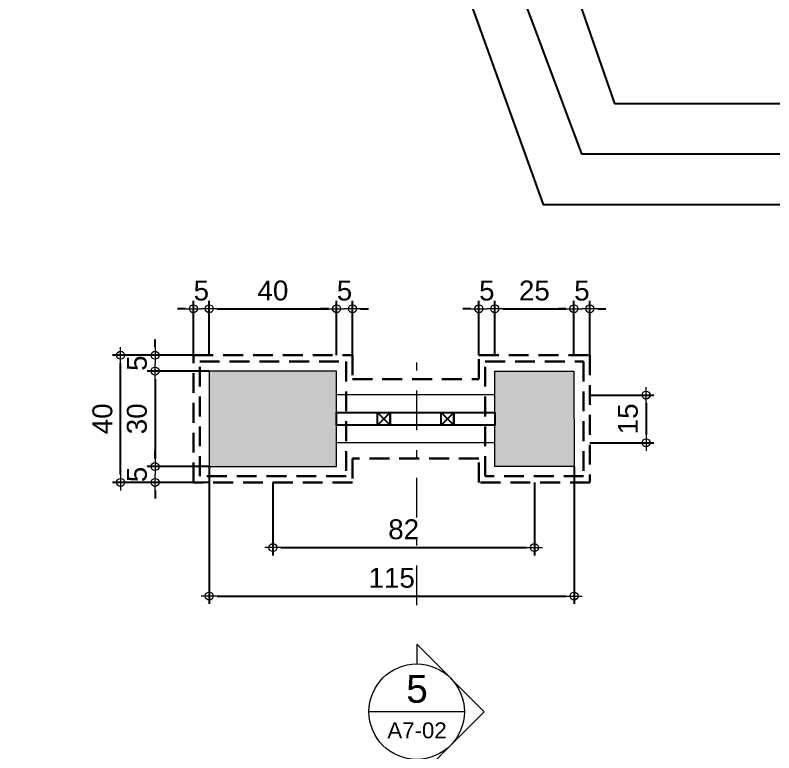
# Model space of a CAD drawing. Header units: millimetres. Extents: x -11 to 1625, y -267 to 180.
# Drawn here: x 869.1 to 878.64, y 98.89 to 108.17 of the extents above; entities that cross this region are included whole.
import ezdxf
from ezdxf import colors
from ezdxf.entities.mleader import LeaderData, LeaderLine
from ezdxf.enums import TextEntityAlignment as Align
from ezdxf.math import Vec2, Vec3

# ---------------------------------------------------------------- set-up
doc = ezdxf.new("R2010")
doc.units = ezdxf.units.MM
doc.linetypes.add('DASHDOT', pattern=[1, 0.5, -0.25, 0, -0.25])
doc.linetypes.add('DASHED2', pattern=[0.375, 0.25, -0.125])
doc.layers.add('BESI', color=10, linetype='Continuous')
for name, color, linetype, lineweight in [('CONCRETE', 8, 'Continuous', 5), ('dinding', 5, 'Continuous', 15), ('KOLOM', 1, 'Continuous', 30), ('not', 7, 'Continuous', 20), ('PAGAR', 4, 'Continuous', 18), ('TEXT KETERANGAN', 7, 'Continuous', 9), ('u', 6, 'Continuous', 20)]:
    doc.layers.add(name, color=color, linetype=linetype, lineweight=lineweight)
doc.styles.add('ATTR', font='romans.shx', dxfattribs={"width": 0.8, "height": 1.735066})
doc.styles.add('S', font='SIMPLEX', dxfattribs={"width": 1.1})
doc.styles.get("Standard").update_dxf_attribs({"font": 'ARIALUNI.TTF'})
doc.dimstyles.new('SK-25', dxfattribs={"dimtxt": 0.25, "dimasz": 0.1, "dimexe": 0.1, "dimexo": 0, "dimgap": 0.1, "dimtad": 1, "dimdec": 0, "dimlfac": 25, "dimzin": 12, "dimdsep": 46, "dimtxsty": 'Standard', "dimblk": 'BULAT', "dimcen": 0.1, "dimclrd": 256, "dimadec": 0, "dimazin": 3, "dimtfac": 1, "dimtdec": 0, "dimtofl": 0, "dimtmove": 0, "dimatfit": 3, "dimldrblk": 'BULAT', "dimfxl": 0, "dimtolj": 1, "dimtzin": 0, "dimarcsym": 0})
doc.dimstyles.new('SK100', dxfattribs={"dimtxt": 0.25, "dimasz": 0.1, "dimexe": 0.1, "dimexo": 0, "dimgap": 0.15, "dimtad": 1, "dimdec": 0, "dimlfac": 100, "dimzin": 12, "dimdsep": 46, "dimtxsty": 'Standard', "dimblk": 'BULAT', "dimcen": 0.1, "dimclrd": 256, "dimclre": 256, "dimclrt": 256, "dimadec": 0, "dimazin": 3, "dimtfac": 1, "dimtdec": 0, "dimtofl": 0, "dimtmove": 0, "dimatfit": 3, "dimldrblk": 'BULAT', "dimfxl": 0, "dimtolj": 1, "dimtzin": 0, "dimlwd": -1, "dimlwe": -1, "dimarcsym": 0})

# ---------------------------------------------------------------- blocks, each defined once
blk = doc.blocks.new('denah pagar a3')
at = {"layer": 'CONCRETE'}
for points in [[(-0.6486, -0.025), (-0.2486, -0.025), (-0.2486, 0.275), (-0.6486, 0.275)], [(0.2486, 0.275), (0.4975, 0.275), (0.4978, -0.025), (0.2486, -0.025)]]:
    blk.add_hatch(color=256, dxfattribs=at).paths.add_polyline_path(points)
at = {"layer": 'BESI'}
for points in [[(-0.2486, 0.145), (0.2486, 0.145), (0.2486, 0.105), (-0.2486, 0.105), (-0.2486, 0.145)], [(-0.12, 0.145), (-0.08, 0.145), (-0.08, 0.105), (-0.12, 0.105), (-0.12, 0.145), (-0.08, 0.105), (-0.08, 0.145), (-0.12, 0.105)], [(0.08, 0.145), (0.12, 0.145), (0.12, 0.105), (0.08, 0.105), (0.08, 0.145), (0.12, 0.105), (0.12, 0.145), (0.08, 0.105)]]:
    blk.add_lwpolyline(points, dxfattribs=at)
at = {"layer": 'dinding'}
blk.add_lwpolyline([(-0.6486, -0.025), (-0.2486, -0.025), (-0.2486, 0.275), (-0.6486, 0.275)], close=True, dxfattribs=at)
blk.add_lwpolyline([(0.2486, 0.275), (0.4975, 0.275), (0.4978, -0.025), (0.2486, -0.025), (0.2486, 0.275)], dxfattribs=at)
at = {"layer": 'KOLOM', "linetype": 'DASHED2', "ltscale": 0.25}
blk.add_lwpolyline([(0.1986, 0.25), (0.1986, 0.325), (0.5474, 0.325), (0.5478, -0.075), (0.1986, -0.075), (0.1986, 0), (-0.1986, 0), (-0.1986, -0.075), (-0.6986, -0.075), (-0.6986, 0.325), (-0.1986, 0.325), (-0.1986, 0.25), (0.1986, 0.25)], dxfattribs=at)
for points in [[(-0.2186, -0.055), (-0.6786, -0.055), (-0.6786, 0.305), (-0.2186, 0.305)], [(0.2186, 0.305), (0.5274, 0.305), (0.5278, -0.055), (0.2186, -0.055)]]:
    blk.add_lwpolyline(points, close=True, dxfattribs=at)
at = {"layer": 'PAGAR'}
for p, q in [((0.2486, 0.2), (-0.2486, 0.2)), ((0.2486, 0.05), (-0.2486, 0.05))]:
    blk.add_line(p, q, dxfattribs=at)
blk = doc.blocks.new('BULAT')
for p, q in [((0, -1), (0, 1)), ((-1, 0), (1, 0))]:
    blk.add_line(p, q)
blk.add_circle((0, 0), 0.5)
blk = doc.blocks.new('*D733')
at = {"layer": 'Defpoints', "color": 0}
for p in [(872.342, 102.2931), (875.6295, 102.2931), (875.6295, 101.4746)]:
    blk.add_point(p, dxfattribs=at)
at = {"layer": 'u', "color": 0, "lineweight": -2}
for p, q in [((872.342, 102.2931), (872.342, 101.3746)), ((875.6295, 102.2931), (875.6295, 101.3746))]:
    blk.add_line(p, q, dxfattribs=at)
at = {"layer": 'u', "lineweight": -2}
blk.add_line((872.442, 101.4746), (875.5295, 101.4746), dxfattribs=at)
at = {"layer": 'u', "lineweight": -2, "xscale": 0.1, "yscale": 0.1, "zscale": 0.1, "rotation": 180}
blk.add_blockref('BULAT', (872.342, 101.4746), dxfattribs=at)
at = {"layer": 'u', "lineweight": -2, "xscale": 0.1, "yscale": 0.1, "zscale": 0.1}
blk.add_blockref('BULAT', (875.6295, 101.4746), dxfattribs=at)
at = {"layer": 'u', "color": 0, "insert": (873.9858, 101.7023), "char_height": 0.25, "attachment_point": 5}
blk.add_mtext('\\A1;82', dxfattribs=at)
blk = doc.blocks.new('*D734')
at = {"layer": 'Defpoints', "color": 0}
for p in [(871.542, 103.6931), (870.8601, 102.4931), (871.542, 102.4931)]:
    blk.add_point(p, dxfattribs=at)
at = {"layer": 'u', "color": 0, "lineweight": -2}
for p, q in [((871.542, 103.6931), (870.7601, 103.6931)), ((871.542, 102.4931), (870.7601, 102.4931))]:
    blk.add_line(p, q, dxfattribs=at)
at = {"layer": 'u', "lineweight": -2}
blk.add_line((870.8601, 103.5931), (870.8601, 102.5931), dxfattribs=at)
at = {"layer": 'u', "lineweight": -2, "xscale": 0.1, "yscale": 0.1, "zscale": 0.1}
for p, rotation in [((870.8601, 103.6931), 90), ((870.8601, 102.4931), 270)]:
    blk.add_blockref('BULAT', p, dxfattribs=dict(at, rotation=rotation))
at = {"layer": 'u', "color": 0, "insert": (870.6324, 103.0931), "char_height": 0.25, "attachment_point": 5, "rotation": 90}
blk.add_mtext('\\A1;30', dxfattribs=at)
blk = doc.blocks.new('*D735')
at = {"layer": 'Defpoints', "color": 0}
for p in [(870.8601, 103.8931), (871.542, 103.8931), (871.542, 103.6931)]:
    blk.add_point(p, dxfattribs=at)
at = {"layer": 'u', "lineweight": -2}
for p, q in [((870.8601, 103.9931), (870.8601, 104.0931)), ((870.8601, 103.5931), (870.8601, 103.4931))]:
    blk.add_line(p, q, dxfattribs=at)
at = {"layer": 'u', "color": 0, "lineweight": -2}
for p, q in [((871.542, 103.8931), (870.7601, 103.8931)), ((871.542, 103.6931), (870.7601, 103.6931))]:
    blk.add_line(p, q, dxfattribs=at)
at = {"layer": 'u', "lineweight": -2, "xscale": 0.1, "yscale": 0.1, "zscale": 0.1}
for p, rotation in [((870.8601, 103.8931), 270), ((870.8601, 103.6931), 90)]:
    blk.add_blockref('BULAT', p, dxfattribs=dict(at, rotation=rotation))
at = {"layer": 'u', "color": 0, "insert": (870.633, 103.7931), "char_height": 0.25, "attachment_point": 5, "rotation": 90}
blk.add_mtext('\\A1;5', dxfattribs=at)
blk = doc.blocks.new('*D736')
at = {"layer": 'Defpoints', "color": 0}
for p in [(871.542, 102.4931), (870.8601, 102.2931), (871.542, 102.2931)]:
    blk.add_point(p, dxfattribs=at)
at = {"layer": 'u', "lineweight": -2}
for p, q in [((870.8601, 102.5931), (870.8601, 102.6931)), ((870.8601, 102.1931), (870.8601, 102.0931))]:
    blk.add_line(p, q, dxfattribs=at)
at = {"layer": 'u', "color": 0, "lineweight": -2}
for p, q in [((871.542, 102.4931), (870.7601, 102.4931)), ((871.542, 102.2931), (870.7601, 102.2931))]:
    blk.add_line(p, q, dxfattribs=at)
at = {"layer": 'u', "lineweight": -2, "xscale": 0.1, "yscale": 0.1, "zscale": 0.1}
for p, rotation in [((870.8601, 102.4931), 270), ((870.8601, 102.2931), 90)]:
    blk.add_blockref('BULAT', p, dxfattribs=dict(at, rotation=rotation))
at = {"layer": 'u', "color": 0, "insert": (870.633, 102.3931), "char_height": 0.25, "attachment_point": 5, "rotation": 90}
blk.add_mtext('\\A1;5', dxfattribs=at)
blk = doc.blocks.new('*D737')
at = {"layer": 'Defpoints', "color": 0}
for p in [(870.4273, 103.8931), (871.342, 103.8931), (871.342, 102.2931)]:
    blk.add_point(p, dxfattribs=at)
at = {"layer": 'u', "color": 0, "lineweight": -2}
for p, q in [((871.342, 103.8931), (870.3273, 103.8931)), ((871.342, 102.2931), (870.3273, 102.2931))]:
    blk.add_line(p, q, dxfattribs=at)
at = {"layer": 'u', "lineweight": -2}
blk.add_line((870.4273, 102.3931), (870.4273, 103.7931), dxfattribs=at)
at = {"layer": 'u', "lineweight": -2, "xscale": 0.1, "yscale": 0.1, "zscale": 0.1}
for p, rotation in [((870.4273, 103.8931), 90), ((870.4273, 102.2931), 270)]:
    blk.add_blockref('BULAT', p, dxfattribs=dict(at, rotation=rotation))
at = {"layer": 'u', "color": 0, "insert": (870.1995, 103.0931), "char_height": 0.25, "attachment_point": 5, "rotation": 90}
blk.add_mtext('\\A1;40', dxfattribs=at)
blk = doc.blocks.new('*D740')
at = {"layer": 'Defpoints', "color": 0}
for p in [(876.3268, 103.3927), (876.3268, 102.7927), (877.0326, 102.7927)]:
    blk.add_point(p, dxfattribs=at)
at = {"layer": 'u', "color": 0, "lineweight": -2}
for p, q in [((876.3268, 103.3927), (877.1326, 103.3927)), ((876.3268, 102.7927), (877.1326, 102.7927))]:
    blk.add_line(p, q, dxfattribs=at)
at = {"layer": 'u', "lineweight": -2}
blk.add_line((877.0326, 103.2927), (877.0326, 102.8927), dxfattribs=at)
at = {"layer": 'u', "lineweight": -2, "xscale": 0.1, "yscale": 0.1, "zscale": 0.1}
for p, rotation in [((877.0326, 103.3927), 90), ((877.0326, 102.7927), 270)]:
    blk.add_blockref('BULAT', p, dxfattribs=dict(at, rotation=rotation))
at = {"layer": 'u', "color": 0, "insert": (876.8049, 103.0927), "char_height": 0.25, "attachment_point": 5, "rotation": 90}
blk.add_mtext('\\A1;15', dxfattribs=at)
blk = doc.blocks.new('*D842')
at = {"layer": 'Defpoints', "color": 0}
for p in [(871.342, 104.478), (871.342, 103.8931), (871.542, 103.8931)]:
    blk.add_point(p, dxfattribs=at)
at = {"layer": 'u', "color": 0, "lineweight": -2}
for p, q in [((871.342, 103.8931), (871.342, 104.578)), ((871.542, 103.8931), (871.542, 104.578))]:
    blk.add_line(p, q, dxfattribs=at)
at = {"layer": 'u', "lineweight": -2}
for p, q in [((871.242, 104.478), (871.142, 104.478)), ((871.642, 104.478), (871.742, 104.478))]:
    blk.add_line(p, q, dxfattribs=at)
at = {"layer": 'u', "lineweight": -2, "xscale": 0.1, "yscale": 0.1, "zscale": 0.1}
blk.add_blockref('BULAT', (871.342, 104.478), dxfattribs=at)
at = {"layer": 'u', "lineweight": -2, "xscale": 0.1, "yscale": 0.1, "zscale": 0.1, "rotation": 180}
blk.add_blockref('BULAT', (871.542, 104.478), dxfattribs=at)
at = {"layer": 'u', "color": 0, "insert": (871.442, 104.7052), "char_height": 0.25, "attachment_point": 5}
blk.add_mtext('\\A1;5', dxfattribs=at)
blk = doc.blocks.new('*D843')
at = {"layer": 'Defpoints', "color": 0}
for p in [(873.342, 104.478), (873.142, 103.8931), (873.342, 103.8931)]:
    blk.add_point(p, dxfattribs=at)
at = {"layer": 'u', "color": 0, "lineweight": -2}
for p, q in [((873.142, 103.8931), (873.142, 104.578)), ((873.342, 103.8931), (873.342, 104.578))]:
    blk.add_line(p, q, dxfattribs=at)
at = {"layer": 'u', "lineweight": -2}
for p, q in [((873.042, 104.478), (872.942, 104.478)), ((873.442, 104.478), (873.542, 104.478))]:
    blk.add_line(p, q, dxfattribs=at)
at = {"layer": 'u', "lineweight": -2, "xscale": 0.1, "yscale": 0.1, "zscale": 0.1}
blk.add_blockref('BULAT', (873.142, 104.478), dxfattribs=at)
at = {"layer": 'u', "lineweight": -2, "xscale": 0.1, "yscale": 0.1, "zscale": 0.1, "rotation": 180}
blk.add_blockref('BULAT', (873.342, 104.478), dxfattribs=at)
at = {"layer": 'u', "color": 0, "insert": (873.242, 104.7052), "char_height": 0.25, "attachment_point": 5}
blk.add_mtext('\\A1;5', dxfattribs=at)
blk = doc.blocks.new('*D841')
at = {"layer": 'Defpoints', "color": 0}
for p in [(873.142, 104.478), (871.542, 103.8931), (873.142, 103.8931)]:
    blk.add_point(p, dxfattribs=at)
at = {"layer": 'u', "color": 0, "lineweight": -2}
for p, q in [((871.542, 103.8931), (871.542, 104.578)), ((873.142, 103.8931), (873.142, 104.578))]:
    blk.add_line(p, q, dxfattribs=at)
at = {"layer": 'u', "lineweight": -2}
blk.add_line((871.642, 104.478), (873.042, 104.478), dxfattribs=at)
at = {"layer": 'u', "lineweight": -2, "xscale": 0.1, "yscale": 0.1, "zscale": 0.1, "rotation": 180}
blk.add_blockref('BULAT', (871.542, 104.478), dxfattribs=at)
at = {"layer": 'u', "lineweight": -2, "xscale": 0.1, "yscale": 0.1, "zscale": 0.1}
blk.add_blockref('BULAT', (873.142, 104.478), dxfattribs=at)
at = {"layer": 'u', "color": 0, "insert": (872.342, 104.7058), "char_height": 0.25, "attachment_point": 5}
blk.add_mtext('\\A1;40', dxfattribs=at)
blk = doc.blocks.new('Npkn')
for p, q in [((0, 0.8485), (0.8485, 0)), ((0, 0.8485), (0, 0.6)), ((0.6, 0), (-0.6, 0)), ((0, -0.8485), (0.8485, 0)), ((0, -0.6), (0, -0.8485))]:
    blk.add_line(p, q)
blk.add_circle((0, 0), 0.6)
at = {"color": 5, "style": 'S', "width": 0.75, "flags": 4}
blk.add_attdef('NO', text='', height=0.3, dxfattribs=at).set_placement((0.0048, 0.1129), align=Align.CENTER)
at = {"style": 'S', "width": 0.75, "flags": 4}
blk.add_attdef('NOLBR', text='', height=0.2, dxfattribs=at).set_placement((0.0048, -0.3342), align=Align.CENTER)
blk = doc.blocks.new('*D3046')
at = {"layer": 'Defpoints', "color": 0}
for p in [(874.9312, 104.478), (874.9312, 103.8931), (875.1312, 103.8931)]:
    blk.add_point(p, dxfattribs=at)
at = {"layer": 'u', "color": 0, "lineweight": -2}
for p, q in [((874.9312, 103.8931), (874.9312, 104.578)), ((875.1312, 103.8931), (875.1312, 104.578))]:
    blk.add_line(p, q, dxfattribs=at)
at = {"layer": 'u', "lineweight": -2}
for p, q in [((874.8312, 104.478), (874.7312, 104.478)), ((875.2312, 104.478), (875.3312, 104.478))]:
    blk.add_line(p, q, dxfattribs=at)
at = {"layer": 'u', "lineweight": -2, "xscale": 0.1, "yscale": 0.1, "zscale": 0.1}
blk.add_blockref('BULAT', (874.9312, 104.478), dxfattribs=at)
at = {"layer": 'u', "lineweight": -2, "xscale": 0.1, "yscale": 0.1, "zscale": 0.1, "rotation": 180}
blk.add_blockref('BULAT', (875.1312, 104.478), dxfattribs=at)
at = {"layer": 'u', "color": 0, "insert": (875.0312, 104.7052), "char_height": 0.25, "attachment_point": 5}
blk.add_mtext('\\A1;5', dxfattribs=at)
blk = doc.blocks.new('*D3047')
at = {"layer": 'Defpoints', "color": 0}
for p in [(876.3263, 104.4774), (876.1263, 103.8925), (876.3263, 103.8925)]:
    blk.add_point(p, dxfattribs=at)
at = {"layer": 'u', "color": 0, "lineweight": -2}
for p, q in [((876.1263, 103.8925), (876.1263, 104.5774)), ((876.3263, 103.8925), (876.3263, 104.5774))]:
    blk.add_line(p, q, dxfattribs=at)
at = {"layer": 'u', "lineweight": -2}
for p, q in [((876.0263, 104.4774), (875.9263, 104.4774)), ((876.4263, 104.4774), (876.5263, 104.4774))]:
    blk.add_line(p, q, dxfattribs=at)
at = {"layer": 'u', "lineweight": -2, "xscale": 0.1, "yscale": 0.1, "zscale": 0.1}
blk.add_blockref('BULAT', (876.1263, 104.4774), dxfattribs=at)
at = {"layer": 'u', "lineweight": -2, "xscale": 0.1, "yscale": 0.1, "zscale": 0.1, "rotation": 180}
blk.add_blockref('BULAT', (876.3263, 104.4774), dxfattribs=at)
at = {"layer": 'u', "color": 0, "insert": (876.2263, 104.7045), "char_height": 0.25, "attachment_point": 5}
blk.add_mtext('\\A1;5', dxfattribs=at)
blk = doc.blocks.new('*D3048')
at = {"layer": 'Defpoints', "color": 0}
for p in [(876.1263, 104.478), (875.1312, 103.8931), (876.1263, 103.8931)]:
    blk.add_point(p, dxfattribs=at)
at = {"layer": 'u', "color": 0, "lineweight": -2}
for p, q in [((875.1312, 103.8931), (875.1312, 104.578)), ((876.1263, 103.8931), (876.1263, 104.578))]:
    blk.add_line(p, q, dxfattribs=at)
at = {"layer": 'u', "lineweight": -2}
blk.add_line((875.2312, 104.478), (876.0263, 104.478), dxfattribs=at)
at = {"layer": 'u', "lineweight": -2, "xscale": 0.1, "yscale": 0.1, "zscale": 0.1, "rotation": 180}
blk.add_blockref('BULAT', (875.1312, 104.478), dxfattribs=at)
at = {"layer": 'u', "lineweight": -2, "xscale": 0.1, "yscale": 0.1, "zscale": 0.1}
blk.add_blockref('BULAT', (876.1263, 104.478), dxfattribs=at)
at = {"layer": 'u', "color": 0, "insert": (875.6287, 104.7058), "char_height": 0.25, "attachment_point": 5}
blk.add_mtext('\\A1;25', dxfattribs=at)
blk = doc.blocks.new('*D3049')
at = {"layer": 'Defpoints', "color": 0}
for p in [(871.542, 102.4931), (876.1277, 102.4931), (876.1277, 100.8645)]:
    blk.add_point(p, dxfattribs=at)
at = {"layer": 'u', "color": 0, "lineweight": -2}
for p, q in [((871.542, 102.4931), (871.542, 100.7645)), ((876.1277, 102.4931), (876.1277, 100.7645))]:
    blk.add_line(p, q, dxfattribs=at)
at = {"layer": 'u', "lineweight": -2}
blk.add_line((871.642, 100.8645), (876.0277, 100.8645), dxfattribs=at)
at = {"layer": 'u', "lineweight": -2, "xscale": 0.1, "yscale": 0.1, "zscale": 0.1, "rotation": 180}
blk.add_blockref('BULAT', (871.542, 100.8645), dxfattribs=at)
at = {"layer": 'u', "lineweight": -2, "xscale": 0.1, "yscale": 0.1, "zscale": 0.1}
blk.add_blockref('BULAT', (876.1277, 100.8645), dxfattribs=at)
at = {"layer": 'u', "color": 0, "insert": (873.8349, 101.0923), "char_height": 0.25, "attachment_point": 5}
blk.add_mtext('\\A1;115', dxfattribs=at)
blk = doc.blocks.new('*D3056')
at = {"layer": 'Defpoints', "color": 0}
for p in [(835.3171, 100.5072), (871.74, 95.8334), (871.5644, 94.7313)]:
    blk.add_point(p, dxfattribs=at)
at = {"layer": 'u'}
for p, q in [((835.3171, 100.5072), (835.5085, 101.7081)), ((835.5915, 101.5936), (871.6413, 95.8492)), ((871.5644, 94.7313), (871.7558, 95.9322))]:
    blk.add_line(p, q, dxfattribs=at)
at = {"layer": 'u', "xscale": 0.1, "yscale": 0.1, "zscale": 0.1}
for p, rotation in [((835.4927, 101.6094), 170.946141512389), ((871.74, 95.8334), 350.946141512389)]:
    blk.add_blockref('BULAT', p, dxfattribs=dict(at, rotation=rotation))
at = {"layer": 'u', "insert": (853.6601, 98.9957), "char_height": 0.25, "attachment_point": 5, "rotation": 350.94614}
blk.add_mtext('\\A1;3670', dxfattribs=at)

msp = doc.modelspace()

# ---------------------------------------------------------------- linework, layer by layer
at = {"layer": 'not', "linetype": 'DASHDOT'}
msp.add_line((874.1491546, 100.7502355), (874.1491546, 103.8834666), dxfattribs=at)

# ---------------------------------------------------------------- block references
at = {"xscale": 4, "yscale": 4, "zscale": 4}
msp.add_blockref('denah pagar a3', (874.1365904, 102.5931413), dxfattribs=at)
at = {"layer": 'not'}
ref = msp.add_blockref('Npkn', (874.1491546, 99.4096378), dxfattribs=at)
ref.add_attrib('NO', '5', dxfattribs={"layer": '0', "height": 0.35, "flags": 4}).set_placement((874.1539202, 99.5225405), align=Align.CENTER)
ref.add_attrib('NOLBR', 'A7-02', dxfattribs={"layer": '0', "height": 0.2, "flags": 4}).set_placement((874.1539202, 99.0754001), align=Align.CENTER)

# ---------------------------------------------------------------- dimensions: what is measured, and where the dimension line sits
at = {"layer": 'u'}
for base, p1, p2, picture, middle in [((871.3420034, 104.4780286), (871.5420034, 103.8931413), (871.3420034, 103.8931413), '*D842', (871.4420034, 104.4780286)), ((873.3420034, 104.4780286), (873.1420034, 103.8931413), (873.3420034, 103.8931413), '*D843', (873.2420034, 104.4780286)), ((874.9311772, 104.4780285), (875.1311772, 103.8931412), (874.9311772, 103.8931412), '*D3046', (875.0311772, 104.4780285)), ((876.3262801, 104.4774158), (876.1262801, 103.8925286), (876.3262801, 103.8925286), '*D3047', (876.2262801, 104.4774158))]:
    dim = msp.add_linear_dim(base=base, p1=p1, p2=p2, dimstyle='SK-25', dxfattribs=at)
    dim.commit()
    dim.dimension.update_dxf_attribs({"geometry": picture, "text_midpoint": middle, "dimtype": 160})
for base, p1, p2, picture, middle in [((873.1420034, 104.4780286), (871.5420034, 103.8931413), (873.1420034, 103.8931413), '*D841', (872.3420034, 104.7057571)), ((876.1262801, 104.4780285), (875.1311772, 103.8931412), (876.1262801, 103.8931412), '*D3048', (875.6287287, 104.705757)), ((876.1276974, 100.8645216), (871.5420034, 102.4931413), (876.1276974, 102.4931414), '*D3049', (873.8348504, 101.0922501)), ((875.6295388, 101.474566), (872.3420034, 102.2931413), (875.6295388, 102.2931413), '*D733', (873.9857711, 101.7022945))]:
    dim = msp.add_linear_dim(base=base, p1=p1, p2=p2, dimstyle='SK-25', dxfattribs=at)
    dim.commit()
    dim.dimension.update_dxf_attribs({"geometry": picture, "text_midpoint": middle})
for base, p1, p2, angle, picture, middle in [((870.8601044, 103.8931413), (871.5420034, 103.6931413), (871.5420034, 103.8931413), 90, '*D735', (870.8601044, 103.7931413)), ((870.8601044, 102.2931413), (871.5420034, 102.4931413), (871.5420034, 102.2931413), 270, '*D736', (870.8601044, 102.3931413))]:
    dim = msp.add_linear_dim(base=base, p1=p1, p2=p2, angle=angle, dimstyle='SK-25', dxfattribs=at)
    dim.commit()
    dim.dimension.update_dxf_attribs({"geometry": picture, "text_midpoint": middle, "dimtype": 160})
for base, p1, p2, picture, middle in [((870.4272618, 103.8931413), (871.3420034, 102.2931413), (871.3420034, 103.8931413), '*D737', (870.1995333, 103.0931413)), ((870.8601044, 102.4931413), (871.5420034, 103.6931413), (871.5420034, 102.4931413), '*D734', (870.6323759, 103.0931413)), ((877.0326472, 102.7927317), (876.3267864, 103.3927317), (876.3267864, 102.7927317), '*D740', (876.8049187, 103.0927317))]:
    dim = msp.add_linear_dim(base=base, p1=p1, p2=p2, angle=90, dimstyle='SK-25', dxfattribs=at)
    dim.commit()
    dim.dimension.update_dxf_attribs({"geometry": picture, "text_midpoint": middle})
dim = msp.add_aligned_dim(p1=(835.3171205, 100.5072314), p2=(871.564395, 94.7312945), distance=1.1160431, dimstyle='SK100', dxfattribs=at)
dim.commit()
dim.dimension.update_dxf_attribs({"geometry": '*D3056', "text_midpoint": (853.6600856, 98.9956693)})

# ---------------------------------------------------------------- leaders
at = {"layer": 'TEXT KETERANGAN'}
ml = msp.add_multileader_mtext('Standard', dxfattribs=at)
ml.set_content('{\\C90;BESI HOLLOW / 4.4.1,2 FIN. CAT}', color=256, style='ATTR')
ml.set_leader_properties()
ml.build(insert=Vec2(0, 0))
ml.multileader.update_dxf_attribs({"text_left_attachment_type": 2, "text_right_attachment_type": 2, "dogleg_length": 2.367, "arrow_head_size": 0.2637542})
ctx = ml.context
ctx.base_point, ctx.char_height, ctx.arrow_head_size, ctx.landing_gap_size, ctx.plane_origin = Vec3(878.7133494, 107.061055), 0.3, 0.2637542, 0.1318771, Vec3(879.6783375, 106.1569206)
ctx.left_attachment, ctx.right_attachment = 2, 2
notes = []
notes.append((ctx, [(0, (1, 1, 0), (876.6374387, 107.061055), (1, 0), 2.0759106, [(0, [(875.0324208, 111.6813898)], 0, [])])]))
ctx.mtext.insert, ctx.mtext.flow_direction = Vec3(878.8452265, 107.2896264), 5
ml = msp.add_multileader_mtext('Standard', dxfattribs=at)
ml.set_content('{\\C90;PENEBALAN PLESTERAN T=5 cm FIN. CAT}', color=256, style='ATTR')
ml.set_leader_properties()
ml.build(insert=Vec2(0, 0))
ml.multileader.update_dxf_attribs({"text_left_attachment_type": 2, "text_right_attachment_type": 2, "dogleg_length": 2.367, "arrow_head_size": 0.2637542})
ctx = ml.context
ctx.base_point, ctx.char_height, ctx.arrow_head_size, ctx.landing_gap_size, ctx.plane_origin = Vec3(878.7133494, 106.4245626), 0.3, 0.2637542, 0.1318771, Vec3(879.6783375, 105.5204282)
ctx.left_attachment, ctx.right_attachment = 2, 2
notes.append((ctx, [(0, (1, 1, 0), (876.2205658, 106.4245626), (1, 0), 2.4927835, [(0, [(874.8069089, 110.2213898)], 0, [])])]))
ctx.mtext.insert, ctx.mtext.flow_direction = Vec3(878.8452265, 106.5745626), 5
ml = msp.add_multileader_mtext('Standard', dxfattribs=at)
ml.set_content('{\\C90;PAS. BATA FIN. CAT}', color=256, style='ATTR')
ml.set_leader_properties()
ml.build(insert=Vec2(0, 0))
ml.multileader.update_dxf_attribs({"text_left_attachment_type": 2, "text_right_attachment_type": 2, "dogleg_length": 2.367, "arrow_head_size": 0.2637542})
ctx = ml.context
ctx.base_point, ctx.char_height, ctx.arrow_head_size, ctx.landing_gap_size, ctx.plane_origin = Vec3(878.7133494, 105.7880702), 0.3, 0.2637542, 0.1318771, Vec3(879.6783375, 104.8839358)
ctx.left_attachment, ctx.right_attachment = 2, 2
notes.append((ctx, [(0, (1, 1, 0), (875.7374058, 105.7880702), (1, 0), 2.9759436, [(0, [(874.3742076, 109.5848974)], 0, [])])]))
ctx.mtext.insert, ctx.mtext.flow_direction = Vec3(878.8452265, 105.9380702), 5
for ctx, leaders in notes:
    for number, flags, end, landing, length, lines in leaders:
        leader = LeaderData()
        leader.index, (leader.has_last_leader_line, leader.has_dogleg_vector, leader.attachment_direction) = number, flags
        leader.last_leader_point, leader.dogleg_vector, leader.dogleg_length = Vec3(end), Vec3(landing), length
        for number, points, colour, breaks in lines:
            line = LeaderLine()
            line.index, line.vertices, line.color, line.breaks = number, Vec3.list(points), colors.encode_raw_color(colour), breaks
            leader.lines.append(line)
        ctx.leaders.append(leader)

doc.saveas('drawing.dxf')
